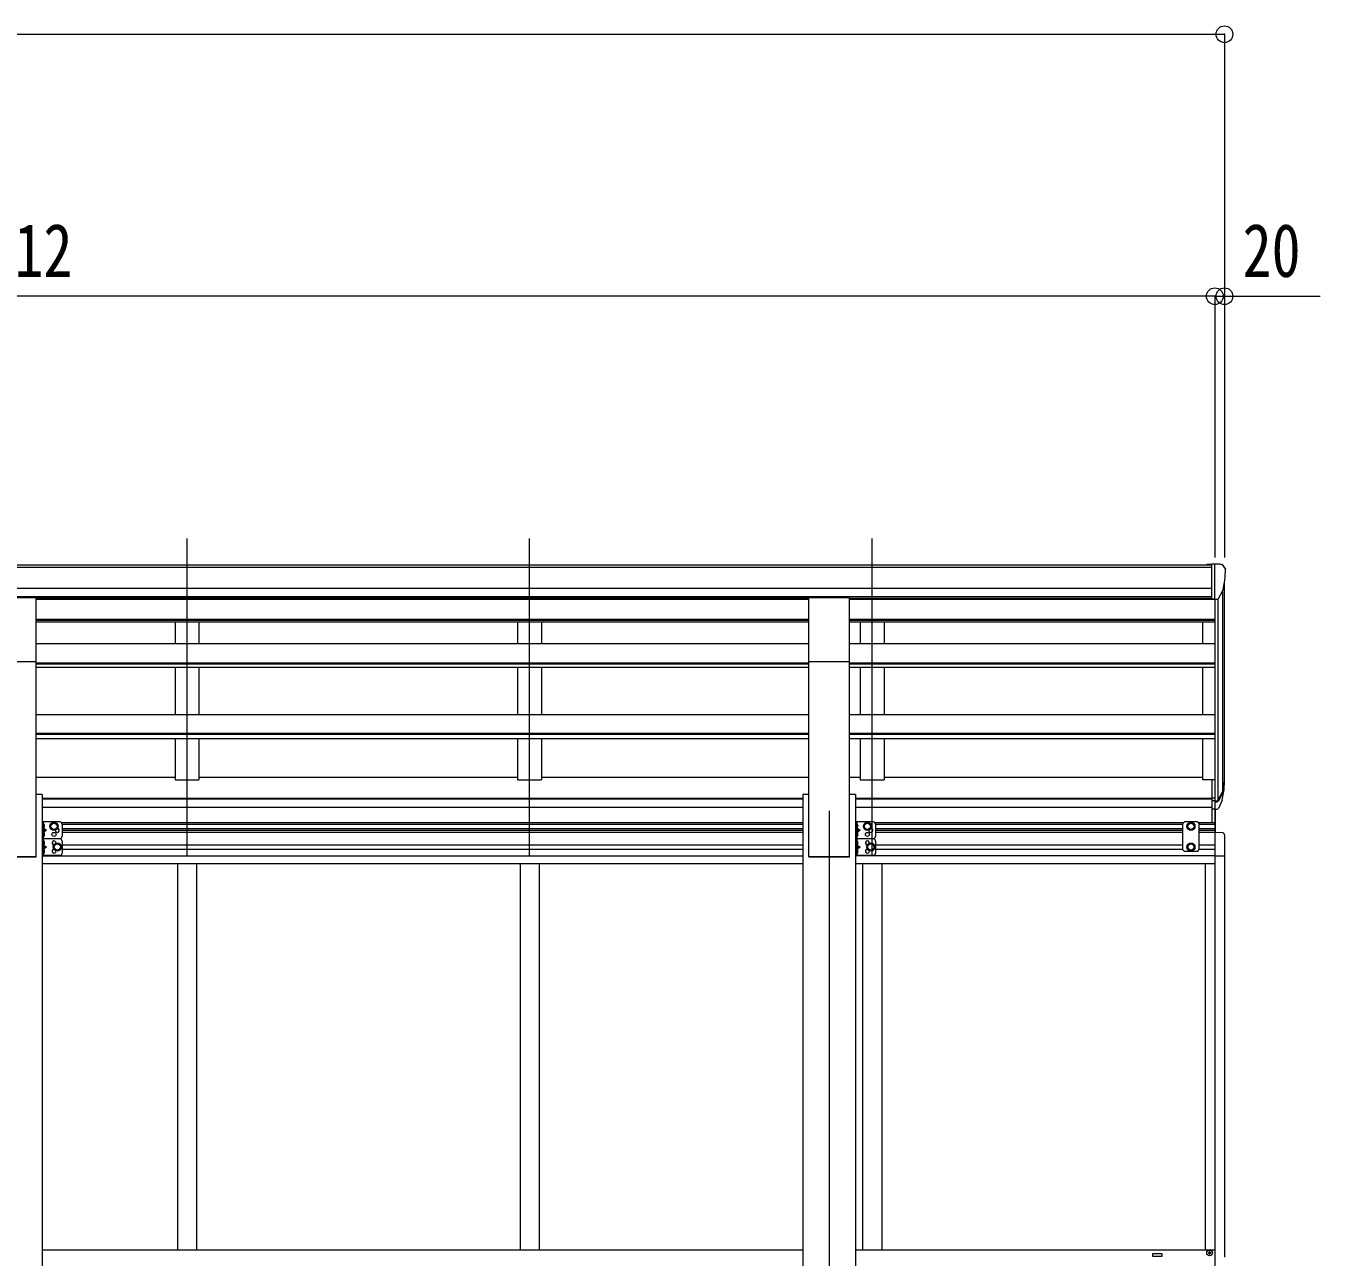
# Model space of a CAD drawing. Units: millimetres at full size; details may follow other scales. Extents: x -9783 to 9892, y -6828 to 6752.
# Drawn here: x 4584 to 7289, y 680 to 3252 of the extents above; entities that cross this region are included whole.
import ezdxf
from ezdxf.enums import TextEntityAlignment as Align

# ---------------------------------------------------------------- set-up
doc = ezdxf.new("R2010")
doc.units = ezdxf.units.MM
doc.header["$LTSCALE"] = 35
doc.header["$PDMODE"] = 32
doc.header["$PDSIZE"] = 35
for name, color, linetype, lineweight in [('0-1_本体', 4, 'Continuous', 9), ('0-2_部品', 7, 'Continuous', 9), ('0-8_PARTS2', 2, 'Continuous', 9), ('0-A_寸法', 6, 'Continuous', 9), ('1-1_GLASS', 4, 'Continuous', 9), ('1-2_GLASS_SEAL', 7, 'Continuous', 9)]:
    doc.layers.add(name, color=color, linetype=linetype, lineweight=lineweight)
doc.styles.add('ＭＳ ゴシック', font='')
doc.styles.get('ＭＳ ゴシック').set_extended_font_data('MS Gothic')

msp = doc.modelspace()

# ---------------------------------------------------------------- linework, layer by layer
at = {"layer": '0-1_本体'}
for p, q in [((7062.51, 2125.73), (2063.51, 2125.73)), ((7062.51, 2120.38), (2063.51, 2120.38)), ((7089.01, 1675.47), (7089.01, 2088.98)), ((7062.51, 2076.86), (2063.51, 2076.86)), ((7062.51, 2059.19), (2063.51, 2059.19)), ((6220.51, 2056.81), (4605.51, 2056.81)), ((4896.01, 2056.81), (4896.01, 2053.86)), ((4946.01, 2056.81), (4946.01, 2053.86)), ((5612.01, 2056.81), (5612.01, 2053.86)), ((5662.01, 2056.81), (5662.01, 2053.86)), ((6305.51, 2056.81), (7062.51, 2056.81)), ((6328.01, 2056.81), (6328.01, 2053.86)), ((6378.01, 2056.81), (6378.01, 2053.86)), ((7084.72, 2070.18), (7084.72, 1651.2)), ((6220.51, 2053.86), (4605.51, 2053.86)), ((7069.01, 2053.86), (6305.51, 2053.86)), ((7069.01, 2055.35), (7069.01, 1677.64)), ((7075.01, 2054.83), (7075.01, 1633.2)), ((6220.51, 2011.9), (4605.51, 2011.9)), ((6220.51, 2010.21), (4605.51, 2010.21)), ((6220.51, 2006.42), (4605.51, 2006.42)), ((4896.01, 2006.42), (4896.01, 1961)), ((4946.01, 2006.42), (4946.01, 1961)), ((5612.01, 2006.42), (5612.01, 1961)), ((5662.01, 2006.42), (5662.01, 1961)), ((7069.01, 2011.9), (6305.51, 2011.9)), ((7069.01, 2010.21), (6305.51, 2010.21)), ((7069.01, 2006.42), (6305.51, 2006.42)), ((6328.01, 2006.42), (6328.01, 1961)), ((6378.01, 2006.42), (6378.01, 1961)), ((7044.01, 1961), (7044.01, 2006.42)), ((6220.51, 1961), (4605.51, 1961)), ((7069.01, 1961), (6305.51, 1961)), ((4605.51, 1516.2), (4605.51, 1923.16)), ((6220.51, 1920.41), (4605.51, 1920.41)), ((6220.51, 1516.2), (6220.51, 1923.16)), ((6305.51, 1516.2), (6305.51, 1923.16)), ((7069.01, 1920.41), (6305.51, 1920.41)), ((6220.51, 1918.73), (4605.51, 1918.73)), ((6220.51, 1911.86), (4605.51, 1911.86)), ((4896.01, 1911.86), (4896.01, 1812.76)), ((4946.01, 1911.86), (4946.01, 1812.76)), ((5612.01, 1911.86), (5612.01, 1812.76)), ((5662.01, 1911.86), (5662.01, 1812.76)), ((7069.01, 1918.73), (6305.51, 1918.73)), ((7069.01, 1911.86), (6305.51, 1911.86)), ((6328.01, 1911.86), (6328.01, 1812.76)), ((6378.01, 1911.86), (6378.01, 1812.76)), ((7044.01, 1812.76), (7044.01, 1911.86)), ((6220.51, 1812.76), (4605.51, 1812.76)), ((7069.01, 1812.76), (6305.51, 1812.76)), ((6220.51, 1773.62), (4605.51, 1773.62)), ((6220.51, 1771.95), (4605.51, 1771.95)), ((6220.51, 1762.31), (4605.51, 1762.31)), ((4896.01, 1762.31), (4896.01, 1676.81)), ((4946.01, 1762.31), (4946.01, 1676.81)), ((5612.01, 1762.31), (5612.01, 1676.81)), ((5662.01, 1762.31), (5662.01, 1676.81)), ((7069.01, 1773.62), (6305.51, 1773.62)), ((7069.01, 1771.95), (6305.51, 1771.95)), ((7069.01, 1762.31), (6305.51, 1762.31)), ((6328.01, 1762.31), (6328.01, 1676.81)), ((6378.01, 1762.31), (6378.01, 1676.81)), ((7044.01, 1676.81), (7044.01, 1762.31)), ((4896.01, 1682.02), (4605.51, 1682.02)), ((5612.01, 1682.02), (4946.01, 1682.02)), ((6220.51, 1682.02), (5662.01, 1682.02)), ((6328.01, 1682.02), (6305.51, 1682.02)), ((7044.01, 1682.02), (6378.01, 1682.02)), ((4896.01, 1676.81), (4946.01, 1676.81)), ((5612.01, 1676.81), (5662.01, 1676.81)), ((6328.01, 1676.81), (6378.01, 1676.81)), ((7062.51, 1676.81), (7044.01, 1676.81)), ((4618.01, 1646.2), (4605.51, 1646.2)), ((4618.01, 1646.2), (4618.01, -1533.79)), ((6208.01, 1637.72), (4618.01, 1637.72)), ((6208.01, 1636.34), (4618.01, 1636.34)), ((6208.01, 1646.2), (6208.01, -1533.79)), ((6220.51, 1646.2), (6208.01, 1646.2)), ((6318.01, 1646.2), (6305.51, 1646.2)), ((6318.01, 1646.2), (6318.01, -1533.79)), ((7062.51, 1637.72), (6318.01, 1637.72)), ((7062.51, 1636.34), (6318.01, 1636.34)), ((6208.01, 1619.16), (4618.01, 1619.16)), ((7062.51, 1619.16), (6318.01, 1619.16)), ((4605.51, 1516.2), (4520.51, 1516.2)), ((6305.51, 1516.2), (6220.51, 1516.2))]:
    msp.add_line(p, q, dxfattribs=at)
at = {"layer": '0-2_部品'}
for p, q in [((7052.51, 2125.15), (7052.51, 2127.25)), ((7081.01, 2127.34), (7062.51, 2127.34)), ((7069.01, 2054.35), (7069.01, 2127.34)), ((7081.01, 2127.34), (7083.34, 2127.2)), ((7084.1, 2126.77), (7088.16, 2120.96)), ((7091.01, 2117.97), (7091.01, 2117.34)), ((6220.51, 1923.16), (6220.51, 2057.31)), ((7076.63, 2056.17), (7085.91, 2072.23)), ((7062.51, 2055.35), (7069.01, 2055.35)), ((7069.01, 2054.35), (7074.22, 2054.67)), ((4605.51, 1923.16), (4520.51, 1923.16)), ((6305.51, 1923.16), (6220.51, 1923.16)), ((7062.51, 1677.64), (7069.01, 1677.64)), ((7062.51, 1677.64), (7062.51, 1616.58)), ((7069.01, 1677.64), (7069.01, 1615.76)), ((7075.44, 1633.68), (7085.19, 1652.09)), ((7086.61, 1651.6), (7076.45, 1632.43)), ((7062.51, 1639.33), (7069.01, 1639.33)), ((7062.51, 1633.93), (7069.01, 1633.93)), ((7069.01, 1632.93), (7074.14, 1632.93)), ((7069.01, 1630.93), (7073.85, 1630.93)), ((7084.03, 1634.74), (7076.45, 1617.26)), ((7062.51, 1616.58), (7069.01, 1616.58)), ((7069.01, 1615.76), (7073.85, 1615.76))]:
    msp.add_line(p, q, dxfattribs=at)
for points in [[(7062.51, 2055.35), (7062.51, 2127.34), (7052.51, 2127.25)], [(4605.51, 1923.16), (4605.51, 2057.31), (4520.51, 2057.31)], [(6305.51, 1923.16), (6305.51, 2057.31), (6220.51, 2057.31)]]:
    msp.add_lwpolyline(points, dxfattribs=at)
for centre, radius, start, end in [((7083.28, 2126.2), 1, 35, 86.5), ((6889.01, 2117.34), 202, 347.09739, 0), ((7088.01, 2117.97), 3, 0, 87), ((7074.03, 2057.67), 3, 273.5, 330), ((7001.06, 1678.05), 88.05, 342.78929, 2.77608), ((7000.35, 1673.77), 89.07, 345.58812, 5.50424), ((6955.79, 1670.82), 133.22, 344.28698, 356.72013), ((7073.85, 1633.93), 3, 270, 330), ((7074.14, 1634.43), 1.5, 270, 330), ((7073.85, 1618.76), 3, 270, 330)]:
    msp.add_arc(centre, radius, start, end, dxfattribs=at)
at = {"layer": '0-8_PARTS2'}
for p, q in [((4921.01, 1518.54), (4921.01, 2181.07)), ((5637.01, 1518.54), (5637.01, 2181.07)), ((6353.01, 1518.54), (6353.01, 2181.07)), ((6263.01, 1612.34), (6263.01, -1633.8))]:
    msp.add_line(p, q, dxfattribs=at)
at = {"layer": '0-A_寸法'}
for p, q in [((-2974.99, 3234.99), (7089.01, 3234.99)), ((7089.01, 3234.99), (7089.01, 2687.45)), ((7069.01, 2687.45), (2057.01, 2687.45)), ((7069.01, 2687.45), (7089.01, 2687.45)), ((7069.01, 2687.45), (7069.01, 2141.83)), ((7069.01, 2687.45), (7069.01, 2141.83)), ((7089.01, 2687.45), (7289.01, 2687.45)), ((7089.01, 2687.45), (7089.01, 2141.83))]:
    msp.add_line(p, q, dxfattribs=at)
for p in [(7089.01, 3234.99), (7069.01, 2687.45), (7089.01, 2687.45)]:
    msp.add_point(p, dxfattribs=at)
at = {"layer": '1-1_GLASS'}
for p, q in [((4658.01, 1587.91), (6208.01, 1587.91)), ((4659.98, 1584.41), (6208.01, 1584.41)), ((4660.01, 1575.41), (6208.01, 1575.41)), ((4660.01, 1571.91), (6208.01, 1571.91)), ((6358.01, 1587.91), (7004.51, 1587.91)), ((6359.98, 1584.41), (7001.51, 1584.41)), ((6360.01, 1575.41), (7001.51, 1575.41)), ((6360.01, 1571.91), (7001.51, 1571.91)), ((7033.51, 1587.91), (7069.01, 1587.91)), ((7036.51, 1584.41), (7069.01, 1584.41)), ((7036.51, 1575.41), (7069.01, 1575.41)), ((7036.51, 1571.91), (7069.01, 1571.91)), ((6208.01, 1566.91), (4660.01, 1566.91)), ((7001.51, 1566.91), (6360.01, 1566.91)), ((7069.01, 1566.91), (7036.51, 1566.91)), ((7069.01, 1567.61), (7069.01, 630.41)), ((4520.51, 1516.2), (4605.51, 1516.2)), ((4618.01, 1518.41), (6208.01, 1518.41)), ((4660.01, 1540.91), (6208.01, 1540.91)), ((4660.01, 1531.91), (6208.01, 1531.91)), ((6220.51, 1516.2), (6305.51, 1516.2)), ((7069.01, 1518.41), (6318.01, 1518.41)), ((6360.01, 1540.91), (7001.51, 1540.91)), ((6360.01, 1531.91), (7001.51, 1531.91)), ((7036.51, 1540.91), (7069.01, 1540.91)), ((7036.51, 1531.91), (7069.01, 1531.91)), ((7089.01, 1518.21), (7089.01, 679.61)), ((4618.01, 1502.41), (6208.01, 1502.41)), ((4901.01, 1502.41), (4901.01, 695.41)), ((4941.01, 1502.41), (4941.01, 695.41)), ((5617.01, 1502.41), (5617.01, 695.41)), ((5657.01, 1502.41), (5657.01, 695.41)), ((6318.01, 1502.41), (7069.01, 1502.41)), ((6333.01, 1502.41), (6333.01, 695.41)), ((6373.01, 1502.41), (6373.01, 695.41)), ((7049.01, 1502.41), (7049.01, 695.41)), ((7049.01, 1502.41), (7049.01, 695.41)), ((4618.01, 694.91), (6208.01, 694.91)), ((6318.01, 694.91), (7069.01, 694.91)), ((6939.01, 686.41), (6939.01, 681.41)), ((6959.01, 686.41), (6939.01, 686.41)), ((6939.01, 681.41), (6959.01, 681.41)), ((6959.01, 681.41), (6959.01, 686.41))]:
    msp.add_line(p, q, dxfattribs=at)
at = {"layer": '1-2_GLASS_SEAL'}
for p, q in [((7063.51, 1587.91), (7063.51, 1616.57)), ((7069.01, 1617.25), (7069.01, 1567.4)), ((7070.51, 1567.4), (7070.51, 1615.75)), ((4655.01, 1588.91), (4618.01, 1588.91)), ((4618.01, 1588.91), (4618.01, 1553.91)), ((4620.12, 1580.41), (4620.75, 1581.59)), ((4620.12, 1580.41), (4620.75, 1579.22)), ((4620.51, 1588.91), (4620.51, 1553.91)), ((4621.01, 1584.41), (4620.51, 1584.32)), ((4620.51, 1584.32), (4620.51, 1576.5)), ((4621.01, 1576.41), (4620.51, 1576.5)), ((4620.51, 1576.41), (4627.51, 1571.41)), ((4620.75, 1581.59), (4622.99, 1582.71)), ((4620.75, 1579.22), (4622.99, 1578.11)), ((4621.01, 1584.41), (4621.81, 1584.27)), ((4621.01, 1576.41), (4621.01, 1584.41)), ((4621.01, 1576.41), (4621.81, 1576.55)), ((4636.51, 1583.66), (4643.01, 1587.41)), ((4636.51, 1576.15), (4636.51, 1583.66)), ((4643.01, 1572.4), (4636.51, 1576.15)), ((4643.01, 1587.41), (4649.51, 1583.66)), ((4649.51, 1576.15), (4643.01, 1572.4)), ((4649.51, 1583.66), (4649.51, 1576.15)), ((4660.01, 1583.91), (4660.01, 1558.91)), ((6355.01, 1588.91), (6318.01, 1588.91)), ((6318.01, 1588.91), (6318.01, 1553.91)), ((6320.12, 1580.41), (6320.75, 1581.59)), ((6320.12, 1580.41), (6320.75, 1579.22)), ((6320.51, 1588.91), (6320.51, 1553.91)), ((6321.01, 1584.41), (6320.51, 1584.32)), ((6320.51, 1584.32), (6320.51, 1576.5)), ((6321.01, 1576.41), (6320.51, 1576.5)), ((6320.51, 1576.41), (6327.51, 1571.41)), ((6320.75, 1581.59), (6322.99, 1582.71)), ((6320.75, 1579.22), (6322.99, 1578.11)), ((6321.01, 1584.41), (6321.81, 1584.27)), ((6321.01, 1576.41), (6321.01, 1584.41)), ((6321.01, 1576.41), (6321.81, 1576.55)), ((6336.51, 1583.66), (6343.01, 1587.41)), ((6336.51, 1576.15), (6336.51, 1583.66)), ((6343.01, 1572.4), (6336.51, 1576.15)), ((6343.01, 1587.41), (6349.51, 1583.66)), ((6349.51, 1576.15), (6343.01, 1572.4)), ((6349.51, 1583.66), (6349.51, 1576.15)), ((6360.01, 1583.91), (6360.01, 1558.91)), ((7005.51, 1588.91), (7001.51, 1584.91)), ((7001.51, 1584.91), (7001.51, 1531.41)), ((7032.51, 1588.91), (7005.51, 1588.91)), ((7012.51, 1583.66), (7019.01, 1587.41)), ((7012.51, 1576.15), (7012.51, 1583.66)), ((7019.01, 1572.4), (7012.51, 1576.15)), ((7019.01, 1587.41), (7025.51, 1583.66)), ((7025.51, 1576.15), (7019.01, 1572.4)), ((7025.51, 1583.66), (7025.51, 1576.15)), ((7032.51, 1588.91), (7036.51, 1584.91)), ((7036.51, 1531.41), (7036.51, 1584.91)), ((4618.01, 1553.91), (4618.01, 1518.91)), ((4655.01, 1553.91), (4618.01, 1553.91)), ((4655.01, 1553.91), (4618.01, 1553.91)), ((4620.12, 1562.41), (4620.75, 1563.59)), ((4620.12, 1562.41), (4620.75, 1561.22)), ((4620.12, 1545.41), (4620.75, 1546.59)), ((4620.12, 1545.41), (4620.75, 1544.22)), ((4621.01, 1566.41), (4620.51, 1566.32)), ((4620.51, 1566.32), (4620.51, 1558.5)), ((4621.01, 1558.41), (4620.51, 1558.5)), ((4620.51, 1553.91), (4620.51, 1518.91)), ((4621.01, 1549.41), (4620.51, 1549.32)), ((4620.51, 1549.32), (4620.51, 1541.5)), ((4620.75, 1563.59), (4622.99, 1564.71)), ((4620.75, 1561.22), (4622.99, 1560.11)), ((4620.75, 1546.59), (4622.99, 1547.71)), ((4620.75, 1544.22), (4622.99, 1543.11)), ((4621.01, 1566.41), (4621.81, 1566.27)), ((4621.01, 1558.41), (4621.01, 1566.41)), ((4621.01, 1558.41), (4621.81, 1558.55)), ((4621.01, 1549.41), (4621.81, 1549.27)), ((4621.01, 1541.41), (4621.01, 1549.41)), ((4643.51, 1540.16), (4650.01, 1543.91)), ((4650.01, 1543.91), (4656.51, 1540.16)), ((4660.01, 1548.91), (4660.01, 1523.91)), ((6318.01, 1553.91), (6318.01, 1518.91)), ((6355.01, 1553.91), (6318.01, 1553.91)), ((6355.01, 1553.91), (6318.01, 1553.91)), ((6320.12, 1562.41), (6320.75, 1563.59)), ((6320.12, 1562.41), (6320.75, 1561.22)), ((6320.12, 1545.41), (6320.75, 1546.59)), ((6320.12, 1545.41), (6320.75, 1544.22)), ((6321.01, 1566.41), (6320.51, 1566.32)), ((6320.51, 1566.32), (6320.51, 1558.5)), ((6321.01, 1558.41), (6320.51, 1558.5)), ((6320.51, 1553.91), (6320.51, 1518.91)), ((6321.01, 1549.41), (6320.51, 1549.32)), ((6320.51, 1549.32), (6320.51, 1541.5)), ((6320.75, 1563.59), (6322.99, 1564.71)), ((6320.75, 1561.22), (6322.99, 1560.11)), ((6320.75, 1546.59), (6322.99, 1547.71)), ((6320.75, 1544.22), (6322.99, 1543.11)), ((6321.01, 1566.41), (6321.81, 1566.27)), ((6321.01, 1558.41), (6321.01, 1566.41)), ((6321.01, 1558.41), (6321.81, 1558.55)), ((6321.01, 1549.41), (6321.81, 1549.27)), ((6321.01, 1541.41), (6321.01, 1549.41)), ((6343.51, 1540.16), (6350.01, 1543.91)), ((6350.01, 1543.91), (6356.51, 1540.16)), ((6360.01, 1548.91), (6360.01, 1523.91)), ((7069.01, 1567.41), (7084.29, 1566.61)), ((7089.51, 1561.11), (7089.51, 1518.21)), ((4655.01, 1518.91), (4618.01, 1518.91)), ((4620.12, 1527.41), (4620.75, 1528.59)), ((4620.12, 1527.41), (4620.75, 1526.22)), ((4621.01, 1541.41), (4620.51, 1541.5)), ((4620.51, 1541.41), (4627.51, 1536.41)), ((4621.01, 1531.41), (4620.51, 1531.32)), ((4620.51, 1531.32), (4620.51, 1523.5)), ((4621.01, 1523.41), (4620.51, 1523.5)), ((4620.75, 1528.59), (4622.99, 1529.71)), ((4620.75, 1526.22), (4622.99, 1525.11)), ((4621.01, 1541.41), (4621.81, 1541.55)), ((4621.01, 1531.41), (4621.81, 1531.27)), ((4621.01, 1523.41), (4621.01, 1531.41)), ((4621.01, 1523.41), (4621.81, 1523.55)), ((4643.51, 1532.65), (4643.51, 1540.16)), ((4650.01, 1528.9), (4643.51, 1532.65)), ((4656.51, 1532.65), (4650.01, 1528.9)), ((4656.51, 1540.16), (4656.51, 1532.65)), ((6355.01, 1518.91), (6318.01, 1518.91)), ((6320.12, 1527.41), (6320.75, 1528.59)), ((6320.12, 1527.41), (6320.75, 1526.22)), ((6321.01, 1541.41), (6320.51, 1541.5)), ((6320.51, 1541.41), (6327.51, 1536.41)), ((6321.01, 1531.41), (6320.51, 1531.32)), ((6320.51, 1531.32), (6320.51, 1523.5)), ((6321.01, 1523.41), (6320.51, 1523.5)), ((6320.75, 1528.59), (6322.99, 1529.71)), ((6320.75, 1526.22), (6322.99, 1525.11)), ((6321.01, 1541.41), (6321.81, 1541.55)), ((6321.01, 1531.41), (6321.81, 1531.27)), ((6321.01, 1523.41), (6321.01, 1531.41)), ((6321.01, 1523.41), (6321.81, 1523.55)), ((6343.51, 1532.65), (6343.51, 1540.16)), ((6350.01, 1528.9), (6343.51, 1532.65)), ((6356.51, 1532.65), (6350.01, 1528.9)), ((6356.51, 1540.16), (6356.51, 1532.65)), ((7005.51, 1527.41), (7001.51, 1531.41)), ((7032.51, 1527.41), (7005.51, 1527.41)), ((7032.51, 1527.41), (7036.51, 1531.41)), ((7069.01, 1518.21), (7089.51, 1518.21)), ((7056.51, 688.91), (7055.51, 688.91)), ((7055.51, 688.91), (7055.51, 687.91)), ((7055.51, 687.91), (7056.51, 687.91)), ((7057.51, 690.91), (7057.51, 689.91)), ((7058.51, 690.91), (7057.51, 690.91)), ((7057.51, 686.91), (7057.51, 685.91)), ((7057.51, 685.91), (7058.51, 685.91)), ((7058.51, 689.91), (7058.51, 690.91)), ((7058.51, 685.91), (7058.51, 686.91)), ((7060.51, 688.91), (7059.51, 688.91)), ((7059.51, 687.91), (7060.51, 687.91)), ((7060.51, 687.91), (7060.51, 688.91))]:
    msp.add_line(p, q, dxfattribs=at)
for points in [[(4620.51, 1571.41), (4627.51, 1571.41), (4620.51, 1566.41)], [(6320.51, 1571.41), (6327.51, 1571.41), (6320.51, 1566.41)], [(7019.01, 1543.91), (7012.51, 1540.16), (7012.51, 1532.65)], [(7025.51, 1532.65), (7025.51, 1540.16), (7019.01, 1543.91)], [(4620.51, 1536.41), (4627.51, 1536.41), (4620.51, 1531.41)], [(6320.51, 1536.41), (6327.51, 1536.41), (6320.51, 1531.41)], [(7012.51, 1532.65), (7019.01, 1528.9), (7025.51, 1532.65)]]:
    msp.add_lwpolyline(points, dxfattribs=at)
for centre, radius in [((4643.01, 1579.91), 8.5), ((4643.01, 1579.91), 7.5), ((4643.01, 1579.91), 6.5), ((6343.01, 1579.91), 8.5), ((6343.01, 1579.91), 7.5), ((6343.01, 1579.91), 6.5), ((7019.01, 1579.91), 8.5), ((7019.01, 1579.91), 7.5), ((7019.01, 1579.91), 6.5), ((4643.01, 1562.91), 4.25), ((4650.01, 1536.41), 8.5), ((4650.01, 1536.41), 7.5), ((4650.01, 1536.41), 6.5), ((6343.01, 1562.91), 4.25), ((6350.01, 1536.41), 8.5), ((6350.01, 1536.41), 7.5), ((6350.01, 1536.41), 6.5), ((7019.01, 1536.41), 8.5), ((7019.01, 1536.41), 7.5), ((7019.01, 1536.41), 6.5), ((7058.01, 688.41), 5.9)]:
    msp.add_circle(centre, radius, dxfattribs=at)
for centre, radius, start, end in [((4621.65, 1583.38), 0.9, 32.05588, 80), ((4621.65, 1577.44), 0.9, 280, 327.94412), ((4616.91, 1580.41), 6.5, 327.94412, 32.05588), ((4650.01, 1571.41), 4.25, 173.70569, 85.23923), ((4655.01, 1583.91), 5, 0, 90), ((6321.65, 1583.38), 0.9, 32.05588, 80), ((6321.65, 1577.44), 0.9, 280, 327.94412), ((6316.91, 1580.41), 6.5, 327.94412, 32.05588), ((6350.01, 1571.41), 4.25, 173.70569, 85.23923), ((6355.01, 1583.91), 5, 0, 90), ((4621.65, 1565.38), 0.9, 32.05588, 80), ((4621.65, 1559.44), 0.9, 280, 327.94412), ((4621.65, 1548.38), 0.9, 32.05588, 80), ((4621.65, 1542.44), 0.9, 280, 327.94412), ((4616.91, 1562.41), 6.5, 327.94412, 32.05588), ((4616.91, 1545.41), 6.5, 327.94412, 32.05588), ((4643.01, 1544.91), 4.25, 353.70569, 265.23923), ((4655.01, 1558.91), 5, 270, 0), ((4655.01, 1548.91), 5, 0, 90), ((6321.65, 1565.38), 0.9, 32.05588, 80), ((6321.65, 1559.44), 0.9, 280, 327.94412), ((6321.65, 1548.38), 0.9, 32.05588, 80), ((6321.65, 1542.44), 0.9, 280, 327.94412), ((6316.91, 1562.41), 6.5, 327.94412, 32.05588), ((6316.91, 1545.41), 6.5, 327.94412, 32.05588), ((6343.01, 1544.91), 4.25, 353.70569, 265.23923), ((6355.01, 1558.91), 5, 270, 0), ((6355.01, 1548.91), 5, 0, 90), ((7084.01, 1561.11), 5.5, 0, 87), ((4621.65, 1530.38), 0.9, 32.05588, 80), ((4621.65, 1524.44), 0.9, 280, 327.94412), ((4616.91, 1527.41), 6.5, 327.94412, 32.05588), ((4643.01, 1527.91), 4.25, 94.76077, 6.29431), ((4655.01, 1523.91), 5, 270, 0), ((6321.65, 1530.38), 0.9, 32.05588, 80), ((6321.65, 1524.44), 0.9, 280, 327.94412), ((6316.91, 1527.41), 6.5, 327.94412, 32.05588), ((6343.01, 1527.91), 4.25, 94.76077, 6.29431), ((6355.01, 1523.91), 5, 270, 0), ((7056.51, 689.91), 1, 270, 0), ((7056.51, 686.91), 1, 0, 90), ((7059.51, 689.91), 1, 180, 270), ((7059.51, 686.91), 1, 90, 180)]:
    msp.add_arc(centre, radius, start, end, dxfattribs=at)

# ---------------------------------------------------------------- texts
at = {"layer": '0-A_寸法', "color": 7, "style": 'ＭＳ ゴシック', "width": 0.8}
for s, p in [('5012', (4439.01, 2694.45)), ('20', (7127.01, 2694.45))]:
    msp.add_text(s, height=111.4, dxfattribs=at).set_placement(p, align=Align.BOTTOM_LEFT)

doc.saveas('drawing.dxf')
